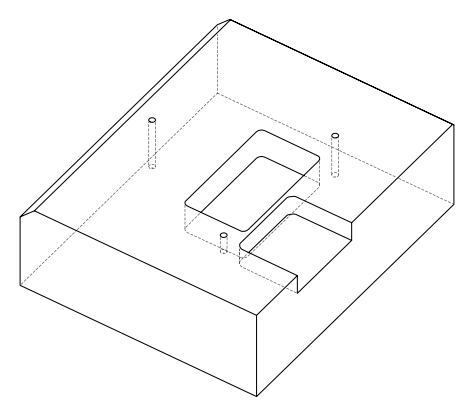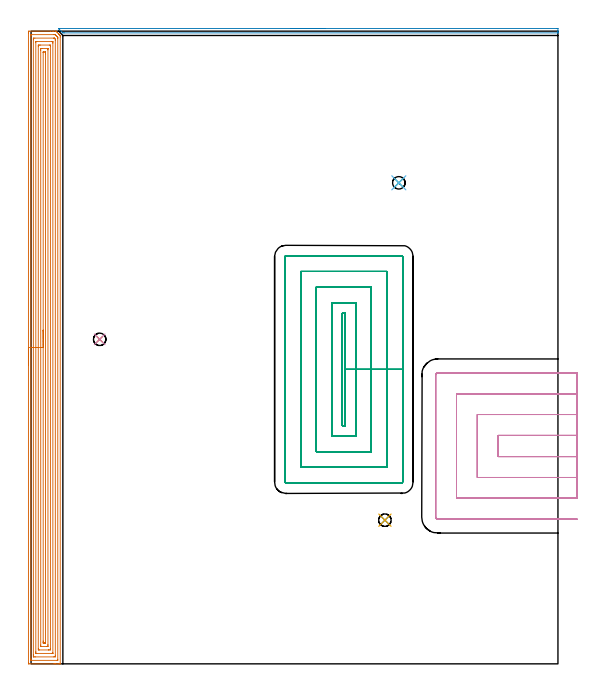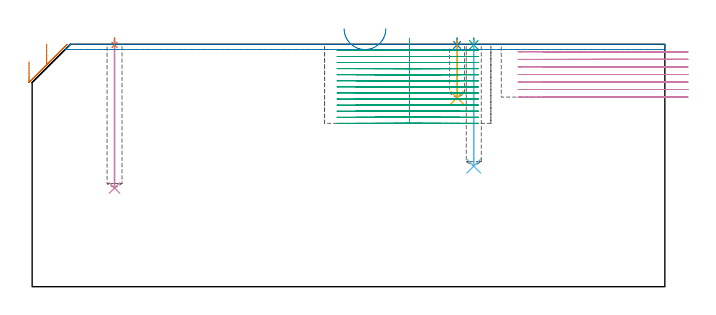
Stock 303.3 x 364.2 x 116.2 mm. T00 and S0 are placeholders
(PLAN: 10 operations, 4 tool changes, 73.7 min)
(1 SPOT_DRILL | STEP1POCKET | NXT0321_9005460120000 | 0.03 min | 1 mm3)
(2 SPOT_DRILL_1 | STEP1POCKET_1 | NXT0321_9005460120000 | 0.03 min | 0 mm3)
(3 SPOT_DRILL_2 | STEP1POCKET_2 | NXT0321_9005460120000 | 0.03 min | 0 mm3)
(4 DRILL_BLIND_HOLE_INTO_CENTER | STEP1POCKET | UGT0301_467 | 0.29 min | 2726 mm3)
(5 DRILL_BLIND_HOLE_INTO_CENTER_1 | STEP1POCKET_1 | UGT0301_467 | 0.11 min | 976 mm3)
(6 DRILL_BLIND_HOLE_INTO_CENTER_2 | STEP1POCKET_2 | UGT0301_467 | 0.24 min | 2304 mm3)
(7 AREA_MILL | FG_CHAMFER_SURFACE | UGT0205_001 | 20.66 min | 60988 mm3)
(8 AREA_MILL_1 | FG_CHAMFER_SURFACE_1 | UGT0205_001 | 2.45 min | 892 mm3)
(9 MILL_RECTANGULAR_POCKET | POCKET_RECTANGULAR_STRAIGHT | NXT0201_011 | Follow Part, ap 3, ae 75% | 35.62 min | 430054 mm3)
(10 MILL_SLOT | SLOT_PARTIAL_RECTANGULAR | UGT0201_008 | Follow Part, ap 4, ae 75% | 14.2 min | 197876 mm3)
(TOOL NXT0321_9005460120000 | NC Spot Drill, 142deg, 12mm, Carbide, Uncoated | D12 PA142 FL30 Z2)
(TOOL UGT0301_467 | Carbide Drill 7.2 mm | D7.2 PA118 FL69 Z2)
(TOOL UGT0205_001 | Chamfer Mill 20 x 3 x 45 deg. | D20 FL50 Z2)
(TOOL NXT0201_011 | ENDMILL 12mm [2P460-1200-NA 1630] | D12 FL38 Z6)
(TOOL UGT0201_008 | End Mill 16 mm | D16 FL32 Z4)
(OP 1 SPOT_DRILL)
G17 G21 G94 G90
T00 M6
G54
G17 G0 G90 X39.5 Y186.8 S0 M3
G43 Z126.2 H0
G94 G81 G98 Z115.89 F250. R119.2
G80
M5
M2
(OP 2 SPOT_DRILL_1)
G17 G21 G94 G90
T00 M6
G54
G17 G0 G90 X203.7 Y82.7 S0 M3
G43 Z126.2 H0
G94 G81 G98 Z115.89 F250. R119.2
G80
M5
M2
(OP 3 SPOT_DRILL_2)
G17 G21 G94 G90
T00 M6
G54
G17 G0 G90 X211.7 Y276.9 S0 M3
G43 Z126.2 H0
G94 G81 G98 Z115.89 F250. R119.2
G80
M5
M2
(OP 4 DRILL_BLIND_HOLE_INTO_CENTER)
G17 G21 G94 G90
T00 M6
G54
G17 G0 G90 X39.5 Y186.8 S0 M3
G43 Z126.2 H0
G94 G81 G98 Z47.3 F250. R118.2
G80
M5
M2
(OP 5 DRILL_BLIND_HOLE_INTO_CENTER_1)
G17 G21 G94 G90
T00 M6
G54
G17 G0 G90 X203.7 Y82.7 S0 M3
G43 Z126.2 H0
G94 G81 G98 Z90.6 F250. R118.2
G80
M5
M2
(OP 6 DRILL_BLIND_HOLE_INTO_CENTER_2)
G17 G21 G94 G90
T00 M6
G54
G17 G0 G90 X211.7 Y276.9 S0 M3
G43 Z126.2 H0
G94 G81 G98 Z57.8 F250. R118.2
G80
M5
M2
(OP 7 AREA_MILL)
G17 G21 G94 G90
T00 M6
G54
G17 G0 G90 X-1.5 Y172.1 S1061 M3
G43 Z126.2 H0
Z107.9
G94 G1 Y172.138 Z107.028 F250.
Y172.252 Z106.164
Y172.441 Z105.312
Y172.703 Z104.48
Y173.037 Z103.674
Y173.44 Z102.9
Y173.908 Z102.164
Y174.44 Z101.472
Y175.029 Z100.829
Y175.672 Z100.24
Y176.364 Z99.708
Y177.1 Z99.24
Y177.874 Z98.837
Y178.68 Z98.503
Y179.512 Z98.241
Y180.364 Z98.052
Y181.228 Z97.938
Y182.1 Z97.9
Y363.071
X-1.499 Y363.573 Z97.901
X-1.496 Y363.961 Z97.902
X-1.493 Y364.19 Z97.905
X-1.116 Y364.2 Z98.281
X11.156 Z110.551
X12.558 Z111.954
X12.91 Z112.305
X14.18 Z113.578
X14.225 Y364.199 Z113.622
X14.293 Y364.196 Z113.69
X14.327 Y364.169 Z113.725
X14.556 Y363.944 Z113.956
X14.758 Y363.742 Z114.158
X15.101 Y363.401 Z114.497
X15.587 Y362.913 Z114.987
X15.822 Y362.68 Z115.219
X15.978 Y362.525 Z115.373
X16.128 Y362.373 Z115.526
X16.269 Y362.233 Z115.666
X16.416 Y362.086 Z115.812
X16.714 Y361.786 Z116.113
X16.795 Y361.701 Z116.193
X16.797 Y361.694 Z116.195
X16.8 Y360.891 Z116.2
Y0.18
X16.798 Y0.01 Z116.189
X16.648 Y0.003 Z116.041
X16.492 Y0. Z115.891
X16.244 Z115.643
X15.54 Z114.934
X14.311 Z113.708
X13.786 Z113.181
X13.172 Z112.567
X-1.116 Z98.281
X-1.382 Y0.004 Z98.016
X-1.492 Y0.01 Z97.906
X-1.499 Y0.123 Z97.899
X-1.5 Y0.626 Z97.9
Y182.1
X-0.086 Z99.314
X-0.085 Y361.628 Z99.315
X-0.084 Y361.786 Z99.316
X-0.08 Y362.153 Z99.32
X-0.079 Y362.19 Z99.321
X-0.013 Y362.194 Z99.387
X0.095 Y362.198 Z99.495
X0.231 Y362.2 Z99.631
X12.91 Z112.31
X13.381 Y362.199 Z112.781
X13.786 Y362.192 Z113.186
X13.842 Y362.19 Z113.242
X13.901 Y362.138 Z113.301
X14.021 Y362.023 Z113.421
X14.264 Y361.786 Z113.664
X14.663 Y361.387 Z114.063
X15.156 Y360.892 Z114.556
X15.325 Y360.715 Z114.725
X15.379 Y360.656 Z114.779
X15.381 Y360.615 Z114.781
X15.383 Y360.523 Z114.783
X15.386 Y360.155 Z114.786
Y359.998
X15.385 Y2.572 Z114.785
X15.384 Y2.414 Z114.784
X15.38 Y2.047 Z114.78
X15.378 Y2.01 Z114.778
X15.313 Y2.006 Z114.713
X15.205 Y2.002 Z114.605
X15.069 Y2. Z114.469
X0.166 Y2.001 Z99.566
X-0.019 Y2.005 Z99.381
X-0.052 Y2.009 Z99.348
X-0.079 Y2.014 Z99.321
X-0.08 Y2.057 Z99.32
X-0.084 Y2.256 Z99.316
X-0.085 Y2.414 Z99.315
X-0.086 Y3.152 Z99.314
Y182.1
X1.328 Z100.728
X1.329 Y359.292 Z100.729
X1.334 Y359.998 Z100.734
X1.336 Y360.179 Z100.736
X1.514 Y360.19 Z100.914
X2.193 Y360.199 Z101.593
X13.108 Z112.508
X13.24 Y360.196 Z112.64
X13.346 Y360.191 Z112.746
X13.403 Y360.186 Z112.803
X13.425 Y360.167 Z112.825
X13.601 Y359.998 Z113.001
X13.786 Y359.809 Z113.186
X13.955 Y359.634 Z113.355
X13.965 Y359.292 Z113.365
X13.969 Y359.104 Z113.369
X13.971 Y358.916 Z113.371
Y4.908
X13.966 Y4.202 Z113.366
X13.964 Y4.021 Z113.364
X13.786 Y4.01 Z113.186
X13.107 Y4.001 Z112.507
X2.39 Y4. Z101.79
X1.709 Y4.003 Z101.109
X1.514 Y4.01 Z100.914
X1.335 Y4.023 Z100.735
X1.332 Y4.202 Z100.732
X1.33 Y4.39 Z100.73
X1.329 Y5.096 Z100.729
X1.328 Y5.285 Z100.728
Y182.1
X2.743 Z102.143
X2.744 Y357.85 Z102.144
X2.746 Y358.028 Z102.146
X2.75 Y358.169 Z102.15
X2.757 Y358.191 Z102.157
X2.78 Y358.194 Z102.18
X2.833 Y358.197 Z102.233
X3.267 Y358.2 Z102.667
X12.043 Z111.443
X12.465 Y358.19 Z111.865
X12.551 Y358.178 Z111.951
X12.554 Y358.117 Z111.954
X12.556 Y358.052 Z111.956
X12.557 Y357.675 Z111.957
Y357.316
X12.556 Y6.35 Z111.956
X12.554 Y6.172 Z111.954
X12.55 Y6.031 Z111.95
X12.543 Y6.009 Z111.943
X12.52 Y6.006 Z111.92
X12.467 Y6.003 Z111.867
X12.033 Y6. Z111.433
X3.257 Z102.657
X2.835 Y6.01 Z102.235
X2.749 Y6.022 Z102.149
X2.746 Y6.083 Z102.146
X2.744 Y6.148 Z102.144
X2.743 Y6.525 Z102.143
Y6.884
Y182.1
X4.157 Z103.557
Y355.514
X4.161 Y355.968 Z103.561
X4.164 Y356.179 Z103.564
X4.37 Y356.191 Z103.77
X5.02 Y356.198 Z104.42
X5.238 Y356.2 Z104.638
X10.499 Y356.199 Z109.899
X11.021 Y356.19 Z110.421
X11.136 Y356.176 Z110.536
X11.143 Y355.528 Z110.543
Y8.686
X11.139 Y8.232 Z110.539
X11.136 Y8.021 Z110.536
X10.93 Y8.009 Z110.33
X10.28 Y8.002 Z109.68
X10.062 Y8. Z109.462
X4.801 Y8.001 Z104.201
X4.279 Y8.01 Z103.679
X4.164 Y8.024 Z103.564
X4.157 Y8.672 Z103.557
Y182.1
X5.571 Z104.971
Y353.178
X5.573 Y353.74 Z104.973
X5.575 Y354.068 Z104.975
X5.578 Y354.174 Z104.978
X5.672 Y354.19 Z105.072
X5.897 Y354.194 Z105.297
X6.323 Y354.199 Z105.723
X9.554 Z108.954
X9.674 Y354.195 Z109.074
X9.71 Y354.19 Z109.11
X9.722 Y354.187 Z109.122
X9.724 Y354.166 Z109.124
X9.726 Y354.072 Z109.126
X9.728 Y353.74 Z109.128
X9.729 Y353.408 Z109.129
Y11.022
X9.727 Y10.46 Z109.127
X9.725 Y10.132 Z109.125
X9.722 Y10.026 Z109.122
X9.628 Y10.01 Z109.028
X9.403 Y10.006 Z108.803
X8.977 Y10.001 Z108.377
X5.746 Z105.146
X5.626 Y10.005 Z105.026
X5.59 Y10.009 Z104.99
X5.578 Y10.013 Z104.978
X5.576 Y10.034 Z104.976
X5.574 Y10.128 Z104.974
X5.572 Y10.46 Z104.972
X5.571 Y10.792 Z104.971
Y182.1
X6.985 Z106.385
X6.986 Y351.952 Z106.386
X6.987 Y352.121 Z106.387
X6.989 Y352.163 Z106.389
X6.992 Y352.179 Z106.392
X7.004 Y352.19 Z106.404
X7.164 Y352.195 Z106.564
X7.408 Y352.199 Z106.808
X7.65 Y352.2 Z107.05
X8.285 Y352.198 Z107.685
X8.303 Y352.194 Z107.703
X8.308 Y352.191 Z107.708
X8.311 Y352.172 Z107.711
X8.313 Y351.952 Z107.713
X8.315 Y351.274 Z107.715
Y351.058
X8.314 Y12.248 Z107.714
X8.313 Y12.079 Z107.713
X8.311 Y12.037 Z107.711
X8.308 Y12.021 Z107.708
X8.296 Y12.01 Z107.696
X8.136 Y12.006 Z107.536
X7.892 Y12.001 Z107.292
X7.65 Y12. Z107.05
X7.015 Y12.002 Z106.415
X6.997 Y12.006 Z106.397
X6.992 Y12.009 Z106.392
X6.989 Y12.028 Z106.389
X6.987 Y12.248 Z106.387
X6.985 Y12.926 Z106.385
Y13.142
Y182.1
Y182.972 Z106.423
Y183.836 Z106.537
Y184.688 Z106.726
Y185.52 Z106.988
Y186.326 Z107.322
Y187.1 Z107.725
Y187.836 Z108.194
Y188.528 Z108.725
Y189.171 Z109.314
Y189.76 Z109.957
Y190.292 Z110.65
Y190.76 Z111.385
Y191.163 Z112.159
Y191.497 Z112.965
Y191.759 Z113.797
Y191.948 Z114.649
Y192.062 Z115.514
Y192.1 Z116.385
G0 Z126.2
M5
M2
(OP 8 AREA_MILL_1)
G17 G21 G94 G90
T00 M6
G54
G17 G0 G90 X149.55 Y365.7 S1061 M3
G43 Z126.2 H0
Z123.7
G94 G1 X149.588 Z122.828 F250.
X149.702 Z121.963
X149.891 Z121.112
X150.153 Z120.28
X150.487 Z119.474
X150.89 Z118.7
X151.359 Z117.964
X151.89 Z117.272
X152.479 Z116.629
X153.122 Z116.04
X153.814 Z115.508
X154.55 Z115.04
X155.324 Z114.637
X156.13 Z114.303
X156.962 Z114.041
X157.814 Z113.852
X158.678 Z113.738
X159.55 Z113.7
X302.893
X303.148 Y365.696 Z113.704
X303.297 Y365.691 Z113.705
X303.299 Y365.623 Z113.773
X303.3 Y364.45 Z114.945
Y363.853 Z115.546
Y363.574 Z115.825
Y363.455 Z115.944
X303.297 Y363.325 Z116.068
X303.29 Y363.202 Z116.188
X303.148 Y363.2 Z116.2
X19.074
X18.312 Y363.204 Z116.192
X18.298 Y363.205 Z116.191
X18.182 Y363.317 Z116.08
X17.678 Y363.822 Z115.577
X16.126 Y365.374 Z114.026
X15.952 Y365.551 Z113.849
X15.819 Y365.693 Z113.706
X15.952 Y365.7 Z113.7
X159.55
X160.422 Z113.738
X161.287 Z113.852
X162.138 Z114.041
X162.97 Z114.303
X163.776 Z114.637
X164.55 Z115.04
X165.286 Z115.508
X165.978 Z116.04
X166.621 Z116.629
X167.21 Z117.272
X167.742 Z117.964
X168.21 Z118.7
X168.613 Z119.474
X168.947 Z120.28
X169.209 Z121.112
X169.398 Z121.963
X169.512 Z122.828
X169.55 Z123.7
G0 Z126.2
M5
M2
(OP 9 MILL_RECTANGULAR_POCKET)
G17 G21 G94 G90
T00 M6
G54
G17 G0 G90 X180.9 Y147.424 S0 M3
G43 Z126.2 H1
Z119.2
G94 G1 Y169.5 Z113.285 F250.
Y201.9 F500.
X179.2
Y137.1
X180.9
Y169.5
X186.9
Y207.9
X173.2
Y131.1
X186.9
Y169.5
X195.9
Y216.9
X164.2
Y122.1
X195.9
Y169.5
X204.9
Y225.9
X155.2
Y113.1
X204.9
Y169.5
X213.9
Y234.4
G3 X213.4 Y234.9 R0.5
G1 X146.7
G3 X146.2 Y234.4 R0.5
G1 Y104.6
G3 X146.7 Y104.1 R0.5
G1 X213.4
G3 X213.9 Y104.6 R0.5
G1 Y169.5
Y170.5
G0 X180.9 Y147.424 Z116.285
G1 Y169.5 Z110.369 F250.
Y201.9 F500.
X179.2
Y137.1
X180.9
Y169.5
X186.9
Y207.9
X173.2
Y131.1
X186.9
Y169.5
X195.9
Y216.9
X164.2
Y122.1
X195.9
Y169.5
X204.9
Y225.9
X155.2
Y113.1
X204.9
Y169.5
X213.9
Y234.4
G3 X213.4 Y234.9 R0.5
G1 X146.7
G3 X146.2 Y234.4 R0.5
G1 Y104.6
G3 X146.7 Y104.1 R0.5
G1 X213.4
G3 X213.9 Y104.6 R0.5
G1 Y169.5
Y170.5
G0 X180.9 Y147.424 Z113.369
G1 Y169.5 Z107.454 F250.
Y201.9 F500.
X179.2
Y137.1
X180.9
Y169.5
X186.9
Y207.9
X173.2
Y131.1
X186.9
Y169.5
X195.9
Y216.9
X164.2
Y122.1
X195.9
Y169.5
X204.9
Y225.9
X155.2
Y113.1
X204.9
Y169.5
X213.9
Y234.4
G3 X213.4 Y234.9 R0.5
G1 X146.7
G3 X146.2 Y234.4 R0.5
G1 Y104.6
G3 X146.7 Y104.1 R0.5
G1 X213.4
G3 X213.9 Y104.6 R0.5
G1 Y169.5
Y170.5
G0 X180.9 Y147.424 Z110.454
G1 Y169.5 Z104.538 F250.
Y201.9 F500.
X179.2
Y137.1
X180.9
Y169.5
X186.9
Y207.9
X173.2
Y131.1
X186.9
Y169.5
X195.9
Y216.9
X164.2
Y122.1
X195.9
Y169.5
X204.9
Y225.9
X155.2
Y113.1
X204.9
Y169.5
X213.9
Y234.4
G3 X213.4 Y234.9 R0.5
G1 X146.7
G3 X146.2 Y234.4 R0.5
G1 Y104.6
G3 X146.7 Y104.1 R0.5
G1 X213.4
G3 X213.9 Y104.6 R0.5
G1 Y169.5
Y170.5
G0 X180.9 Y147.424 Z107.538
G1 Y169.5 Z101.623 F250.
Y201.9 F500.
X179.2
Y137.1
X180.9
Y169.5
X186.9
Y207.9
X173.2
Y131.1
X186.9
Y169.5
X195.9
Y216.9
X164.2
Y122.1
X195.9
Y169.5
X204.9
Y225.9
X155.2
Y113.1
X204.9
Y169.5
X213.9
Y234.4
G3 X213.4 Y234.9 R0.5
G1 X146.7
G3 X146.2 Y234.4 R0.5
G1 Y104.6
G3 X146.7 Y104.1 R0.5
G1 X213.4
G3 X213.9 Y104.6 R0.5
G1 Y169.5
Y170.5
G0 X180.9 Y147.424 Z104.623
G1 Y169.5 Z98.708 F250.
Y201.9 F500.
X179.2
Y137.1
X180.9
Y169.5
X186.9
Y207.9
X173.2
Y131.1
X186.9
Y169.5
X195.9
Y216.9
X164.2
Y122.1
X195.9
Y169.5
X204.9
Y225.9
X155.2
Y113.1
X204.9
Y169.5
X213.9
Y234.4
G3 X213.4 Y234.9 R0.5
G1 X146.7
G3 X146.2 Y234.4 R0.5
G1 Y104.6
G3 X146.7 Y104.1 R0.5
G1 X213.4
G3 X213.9 Y104.6 R0.5
G1 Y169.5
Y170.5
G0 X180.9 Y147.424 Z101.708
G1 Y169.5 Z95.792 F250.
Y201.9 F500.
X179.2
Y137.1
X180.9
Y169.5
X186.9
Y207.9
X173.2
Y131.1
X186.9
Y169.5
X195.9
Y216.9
X164.2
Y122.1
X195.9
Y169.5
X204.9
Y225.9
X155.2
Y113.1
X204.9
Y169.5
X213.9
Y234.4
G3 X213.4 Y234.9 R0.5
G1 X146.7
G3 X146.2 Y234.4 R0.5
G1 Y104.6
G3 X146.7 Y104.1 R0.5
G1 X213.4
G3 X213.9 Y104.6 R0.5
G1 Y169.5
Y170.5
G0 X180.9 Y147.424 Z98.792
G1 Y169.5 Z92.877 F250.
Y201.9 F500.
X179.2
Y137.1
X180.9
Y169.5
X186.9
Y207.9
X173.2
Y131.1
X186.9
Y169.5
X195.9
Y216.9
X164.2
Y122.1
X195.9
Y169.5
X204.9
Y225.9
X155.2
Y113.1
X204.9
Y169.5
X213.9
Y234.4
G3 X213.4 Y234.9 R0.5
G1 X146.7
G3 X146.2 Y234.4 R0.5
G1 Y104.6
G3 X146.7 Y104.1 R0.5
G1 X213.4
G3 X213.9 Y104.6 R0.5
G1 Y169.5
Y170.5
G0 X180.9 Y147.424 Z95.877
G1 Y169.5 Z89.962 F250.
Y201.9 F500.
X179.2
Y137.1
X180.9
Y169.5
X186.9
Y207.9
X173.2
Y131.1
X186.9
Y169.5
X195.9
Y216.9
X164.2
Y122.1
X195.9
Y169.5
X204.9
Y225.9
X155.2
Y113.1
X204.9
Y169.5
X213.9
Y234.4
G3 X213.4 Y234.9 R0.5
G1 X146.7
G3 X146.2 Y234.4 R0.5
G1 Y104.6
G3 X146.7 Y104.1 R0.5
G1 X213.4
G3 X213.9 Y104.6 R0.5
G1 Y169.5
Y170.5
G0 X180.9 Y147.424 Z92.962
G1 Y169.5 Z87.046 F250.
Y201.9 F500.
X179.2
Y137.1
X180.9
Y169.5
X186.9
Y207.9
X173.2
Y131.1
X186.9
Y169.5
X195.9
Y216.9
X164.2
Y122.1
X195.9
Y169.5
X204.9
Y225.9
X155.2
Y113.1
X204.9
Y169.5
X213.9
Y234.4
G3 X213.4 Y234.9 R0.5
G1 X146.7
G3 X146.2 Y234.4 R0.5
G1 Y104.6
G3 X146.7 Y104.1 R0.5
G1 X213.4
G3 X213.9 Y104.6 R0.5
G1 Y169.5
Y170.5
G0 X180.9 Y147.424 Z90.046
G1 Y169.5 Z84.131 F250.
Y201.9 F500.
X179.2
Y137.1
X180.9
Y169.5
X186.9
Y207.9
X173.2
Y131.1
X186.9
Y169.5
X195.9
Y216.9
X164.2
Y122.1
X195.9
Y169.5
X204.9
Y225.9
X155.2
Y113.1
X204.9
Y169.5
X213.9
Y234.4
G3 X213.4 Y234.9 R0.5
G1 X146.7
G3 X146.2 Y234.4 R0.5
G1 Y104.6
G3 X146.7 Y104.1 R0.5
G1 X213.4
G3 X213.9 Y104.6 R0.5
G1 Y169.5
Y170.5
G0 X180.9 Y147.424 Z87.131
G1 Y169.5 Z81.215 F250.
Y201.9 F500.
X179.2
Y137.1
X180.9
Y169.5
X186.9
Y207.9
X173.2
Y131.1
X186.9
Y169.5
X195.9
Y216.9
X164.2
Y122.1
X195.9
Y169.5
X204.9
Y225.9
X155.2
Y113.1
X204.9
Y169.5
X213.9
Y234.4
G3 X213.4 Y234.9 R0.5
G1 X146.7
G3 X146.2 Y234.4 R0.5
G1 Y104.6
G3 X146.7 Y104.1 R0.5
G1 X213.4
G3 X213.9 Y104.6 R0.5
G1 Y169.5
Y170.5
G0 X180.9 Y147.424 Z84.215
G1 Y169.5 Z78.3 F250.
Y201.9 F500.
X179.2
Y137.1
X180.9
Y169.5
X186.9
Y207.9
X173.2
Y131.1
X186.9
Y169.5
X195.9
Y216.9
X164.2
Y122.1
X195.9
Y169.5
X204.9
Y225.9
X155.2
Y113.1
X204.9
Y169.5
X213.9
Y234.4
G3 X213.4 Y234.9 R0.5
G1 X146.7
G3 X146.2 Y234.4 R0.5
G1 Y104.6
G3 X146.7 Y104.1 R0.5
G1 X213.4
G3 X213.9 Y104.6 R0.5
G1 Y169.5
Y170.5
G0 Z126.2
M5
M2
(OP 10 MILL_SLOT)
G17 G21 G94 G90
T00 M6
G54
G17 G0 G90 X314.3 Y131.5 S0 M3
G43 Z126.2 H0
Z112.586
G94 G1 X311.3 F250.
X268.9 F500.
Y119.3
X311.3
X314.3 F250.
Y143.5
X311.3
X256.9 F500.
Y107.3
X311.3
X314.3 F250.
Y155.5
X311.3
X244.9 F500.
Y95.3
X311.3
X314.3 F250.
Y167.5
X311.3
X234.1 F500.
G3 X232.9 Y166.3 R1.2
G1 Y84.5
G3 X234.1 Y83.3 R1.2
G1 X311.3
X314.3 F250.
G0 Y131.5 Z108.971
G1 X311.3
X268.9 F500.
Y119.3
X311.3
X314.3 F250.
Y143.5
X311.3
X256.9 F500.
Y107.3
X311.3
X314.3 F250.
Y155.5
X311.3
X244.9 F500.
Y95.3
X311.3
X314.3 F250.
Y167.5
X311.3
X234.1 F500.
G3 X232.9 Y166.3 R1.2
G1 Y84.5
G3 X234.1 Y83.3 R1.2
G1 X311.3
X314.3 F250.
G0 Y131.5 Z105.357
G1 X311.3
X268.9 F500.
Y119.3
X311.3
X314.3 F250.
Y143.5
X311.3
X256.9 F500.
Y107.3
X311.3
X314.3 F250.
Y155.5
X311.3
X244.9 F500.
Y95.3
X311.3
X314.3 F250.
Y167.5
X311.3
X234.1 F500.
G3 X232.9 Y166.3 R1.2
G1 Y84.5
G3 X234.1 Y83.3 R1.2
G1 X311.3
X314.3 F250.
G0 Y131.5 Z101.743
G1 X311.3
X268.9 F500.
Y119.3
X311.3
X314.3 F250.
Y143.5
X311.3
X256.9 F500.
Y107.3
X311.3
X314.3 F250.
Y155.5
X311.3
X244.9 F500.
Y95.3
X311.3
X314.3 F250.
Y167.5
X311.3
X234.1 F500.
G3 X232.9 Y166.3 R1.2
G1 Y84.5
G3 X234.1 Y83.3 R1.2
G1 X311.3
X314.3 F250.
G0 Y131.5 Z98.129
G1 X311.3
X268.9 F500.
Y119.3
X311.3
X314.3 F250.
Y143.5
X311.3
X256.9 F500.
Y107.3
X311.3
X314.3 F250.
Y155.5
X311.3
X244.9 F500.
Y95.3
X311.3
X314.3 F250.
Y167.5
X311.3
X234.1 F500.
G3 X232.9 Y166.3 R1.2
G1 Y84.5
G3 X234.1 Y83.3 R1.2
G1 X311.3
X314.3 F250.
G0 Y131.5 Z94.514
G1 X311.3
X268.9 F500.
Y119.3
X311.3
X314.3 F250.
Y143.5
X311.3
X256.9 F500.
Y107.3
X311.3
X314.3 F250.
Y155.5
X311.3
X244.9 F500.
Y95.3
X311.3
X314.3 F250.
Y167.5
X311.3
X234.1 F500.
G3 X232.9 Y166.3 R1.2
G1 Y84.5
G3 X234.1 Y83.3 R1.2
G1 X311.3
X314.3 F250.
G0 Y131.5 Z90.9
G1 X311.3
X268.9 F500.
Y119.3
X311.3
X314.3 F250.
Y143.5
X311.3
X256.9 F500.
Y107.3
X311.3
X314.3 F250.
Y155.5
X311.3
X244.9 F500.
Y95.3
X311.3
X314.3 F250.
Y167.5
X311.3
X234.1 F500.
G3 X232.9 Y166.3 R1.2
G1 Y84.5
G3 X234.1 Y83.3 R1.2
G1 X311.3
X314.3 F250.
G0 Z126.2
M5
M2
